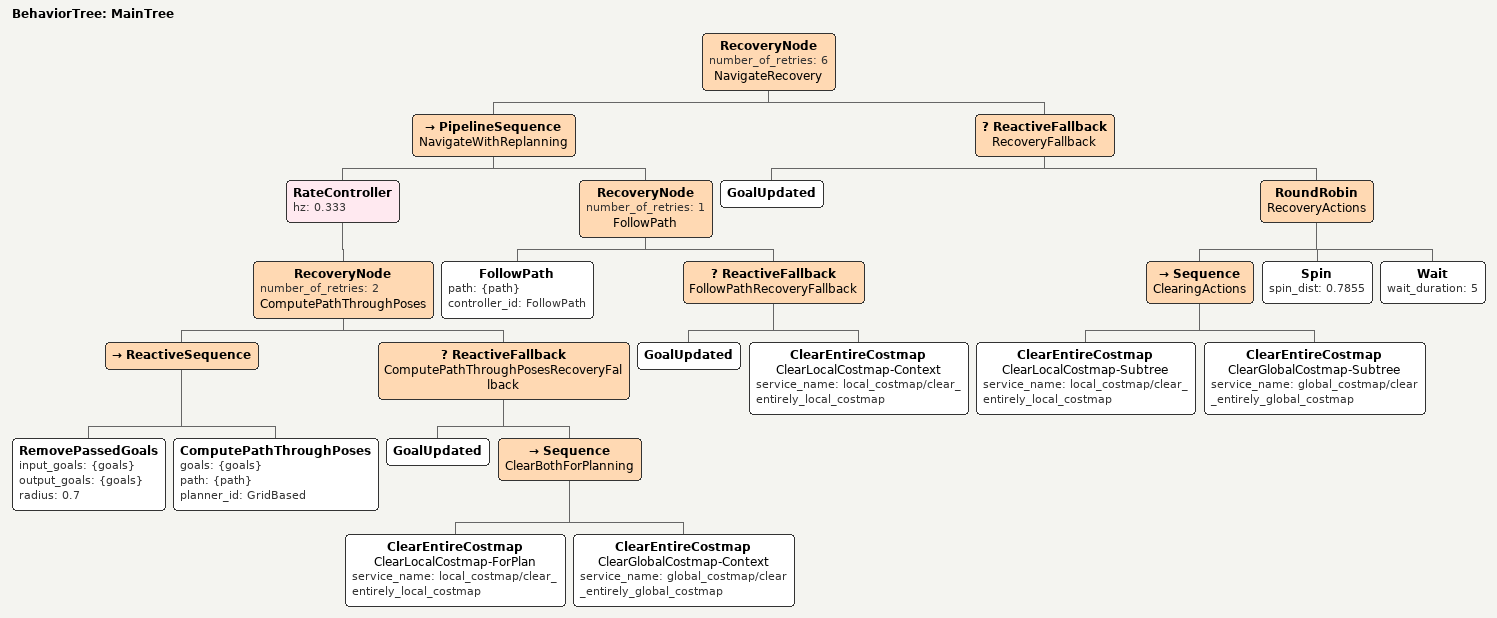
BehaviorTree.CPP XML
<root main_tree_to_execute="MainTree">
  <BehaviorTree ID="MainTree">
    <RecoveryNode number_of_retries="6" name="NavigateRecovery">
      <PipelineSequence name="NavigateWithReplanning">
        <RateController hz="0.333">
          <RecoveryNode number_of_retries="2" name="ComputePathThroughPoses">
            <ReactiveSequence>
              <RemovePassedGoals input_goals="{goals}" output_goals="{goals}" radius="0.7"/>
              <ComputePathThroughPoses goals="{goals}" path="{path}" planner_id="GridBased"/>
            </ReactiveSequence>
            <ReactiveFallback name="ComputePathThroughPosesRecoveryFallback">
              <GoalUpdated/>
              <Sequence name="ClearBothForPlanning">
                <ClearEntireCostmap name="ClearLocalCostmap-ForPlan" service_name="local_costmap/clear_entirely_local_costmap"/>
                <ClearEntireCostmap name="ClearGlobalCostmap-Context" service_name="global_costmap/clear_entirely_global_costmap"/>
              </Sequence>
            </ReactiveFallback>
          </RecoveryNode>
        </RateController>
        <RecoveryNode number_of_retries="1" name="FollowPath">
          <FollowPath path="{path}" controller_id="FollowPath"/>
          <ReactiveFallback name="FollowPathRecoveryFallback">
            <GoalUpdated/>
            <ClearEntireCostmap name="ClearLocalCostmap-Context" service_name="local_costmap/clear_entirely_local_costmap"/>
          </ReactiveFallback>
        </RecoveryNode>
      </PipelineSequence>
      <ReactiveFallback name="RecoveryFallback">
        <GoalUpdated/>
        <RoundRobin name="RecoveryActions">
          <Sequence name="ClearingActions">
            <ClearEntireCostmap name="ClearLocalCostmap-Subtree" service_name="local_costmap/clear_entirely_local_costmap"/>
            <ClearEntireCostmap name="ClearGlobalCostmap-Subtree" service_name="global_costmap/clear_entirely_global_costmap"/>
          </Sequence>
          <Spin spin_dist="0.7855"/>
          <Wait wait_duration="5"/>
        </RoundRobin>
      </ReactiveFallback>
    </RecoveryNode>
  </BehaviorTree>
</root>
